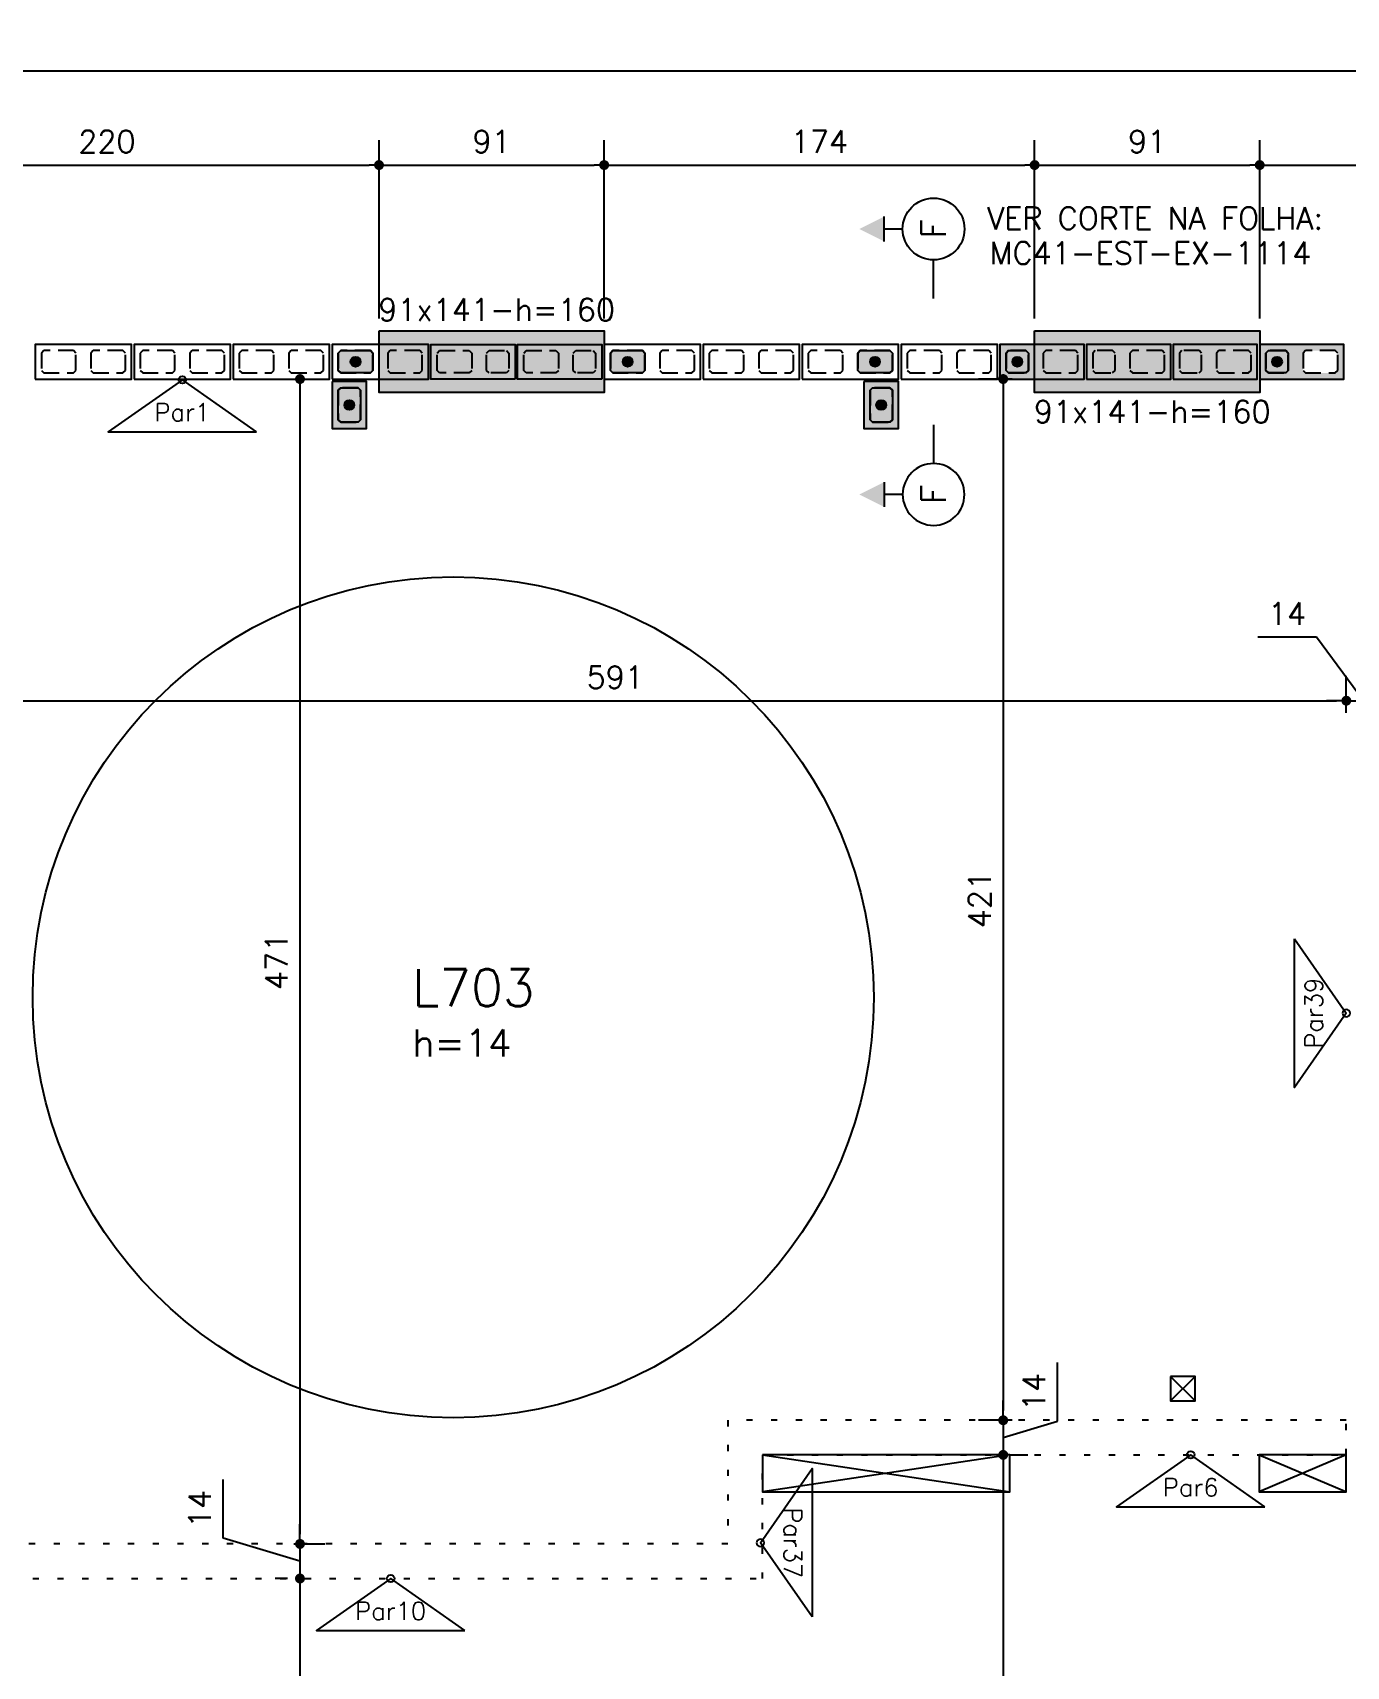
# Model space of a CAD drawing. Extents: x -14651 to 5271, y -4567 to 3191.
# Drawn here: x 1544 to 2075, y 2451 to 3111 of the extents above; entities that cross this region are included whole.
import ezdxf
from ezdxf.enums import TextEntityAlignment as Align

# ---------------------------------------------------------------- set-up
doc = ezdxf.new("R2010")
doc.units = 0
doc.header["$LTSCALE"] = 25
doc.linetypes.add('DASHED2', pattern=[0.375, 0.25, -0.125])
doc.linetypes.add('ESTILO_TQS_0002', pattern=[0.4, 0.1, -0.3])
for name, color, linetype in [('213', 252, 'Continuous'), ('241', 2, 'Continuous'), ('247', 50, 'Continuous'), ('248', 100, 'Continuous'), ('ABERTURAS', 53, 'Continuous'), ('Arranque', 14, 'Continuous'), ('COTA', 1, 'Continuous'), ('FERRO', 5, 'Continuous'), ('HID_Sol', 230, 'Continuous'), ('L-D', 2, 'Continuous'), ('L-N', 4, 'Continuous'), ('Linha_media', 4, 'Continuous'), ('Pena_1', 1, 'Continuous'), ('PENA_6', 6, 'Continuous'), ('PORTA', 3, 'ESTILO_TQS_0002'), ('T1', 2, 'Continuous'), ('TJANELA', 2, 'Continuous')]:
    doc.layers.add(name, color=color, linetype=linetype)
doc.styles.add('COTA', font='romans.shx')
doc.styles.add('ROMANS', font='ROMANS')
doc.styles.get("Standard").update_dxf_attribs({"font": 'romans.shx'})
doc.styles.add('Texto1', font='romans.shx', dxfattribs={"height": 9})
doc.dimstyles.new('forma', dxfattribs={"dimscale": 5, "dimtxt": 1.8, "dimasz": 0.8, "dimexe": 2, "dimexo": 1, "dimgap": 1, "dimtad": 1, "dimdec": 1, "dimzin": 9, "dimtxsty": 'COTA', "dimblk1": 'DOT', "dimblk2": 'DOT', "dimsah": 1, "dimcen": 0, "dimdle": 1, "dimclrd": 256, "dimclre": 256, "dimclrt": 2, "dimadec": 0, "dimazin": 0, "dimtfac": 1, "dimtdec": 0, "dimtmove": 0, "dimatfit": 3, "dimfxl": 1, "dimtolj": 1, "dimtzin": 0, "dimarcsym": 0})

# ---------------------------------------------------------------- blocks, each defined once
blk = doc.blocks.new('P4015', base_point=(5842102.11612, -8124149.02973))
blk.add_lwpolyline([(5842082.61612, -8124156.02973), (5842121.61612, -8124156.02973), (5842121.61612, -8124142.02973), (5842082.61612, -8124142.02973), (5842082.61612, -8124156.02973)])
at = {"color": 1, "linetype": 'DASHED2'}
for points in [[(5842085.11612, -8124152.52973), (5842086.11612, -8124153.52973), (5842098.11612, -8124153.52973), (5842099.11612, -8124152.52973), (5842099.11612, -8124145.52973), (5842098.11612, -8124144.52973), (5842086.11612, -8124144.52973), (5842085.11612, -8124145.52973), (5842085.11612, -8124152.52973)], [(5842105.11612, -8124152.52973), (5842106.11612, -8124153.52973), (5842118.11612, -8124153.52973), (5842119.11612, -8124152.52973), (5842119.11612, -8124145.52973), (5842118.11612, -8124144.52973), (5842106.11612, -8124144.52973), (5842105.11612, -8124145.52973), (5842105.11612, -8124152.52973)]]:
    blk.add_lwpolyline(points, dxfattribs=at)
blk = doc.blocks.new('P3515')
at = {"layer": '248'}
h = blk.add_hatch(color=100, dxfattribs=at)
h.paths.add_polyline_path([(17, 7), (-17, 7), (-17, -7), (17, -7)])
h.paths.add_polyline_path([(-5.5, -3.5), (-6.5, -4.5), (-13.5, -4.5), (-14.5, -3.5), (-14.5, 3.5), (-13.5, 4.5), (-6.5, 4.5), (-5.5, 3.5)], flags=16)
h.paths.add_polyline_path([(0.5, 3.5), (1.5, 4.5), (13.5, 4.5), (14.5, 3.5), (14.5, -3.5), (13.5, -4.5), (1.5, -4.5), (0.5, -3.5)], flags=16)
blk.add_lwpolyline([(-17, -7), (17, -7), (17, 7), (-17, 7), (-17, -7)])
at = {"color": 1, "linetype": 'DASHED2'}
for points in [[(-14.5, -3.5), (-13.5, -4.5), (-6.5, -4.5), (-5.5, -3.5), (-5.5, 3.5), (-6.5, 4.5), (-13.5, 4.5), (-14.5, 3.5), (-14.5, -3.5)], [(0.5, -3.5), (1.5, -4.5), (13.5, -4.5), (14.5, -3.5), (14.5, 3.5), (13.5, 4.5), (1.5, 4.5), (0.5, 3.5), (0.5, -3.5)]]:
    blk.add_lwpolyline(points, dxfattribs=at)
blk = doc.blocks.new('P2015')
at = {"layer": '247'}
h = blk.add_hatch(color=50, dxfattribs=at)
h.paths.add_polyline_path([(9.5, 7), (-9.5, 7), (-9.5, -7), (9.5, -7)])
h.paths.add_polyline_path([(6, -4.5), (-6, -4.5), (-7, -3.5), (-7, 3.5), (-6, 4.5), (6, 4.5), (7, 3.5), (7, -3.5)], flags=16)
blk.add_lwpolyline([(-9.5, -7), (9.5, -7), (9.5, 7), (-9.5, 7), (-9.5, -7)])
at = {"color": 1, "linetype": 'DASHED2'}
blk.add_lwpolyline([(-7, -3.5), (-6, -4.5), (6, -4.5), (7, -3.5), (7, 3.5), (6, 4.5), (-6, 4.5), (-7, 3.5), (-7, -3.5)], dxfattribs=at)
blk = doc.blocks.new('GR-1409')
at = {"layer": '213'}
h = blk.add_hatch(color=256, dxfattribs=at)
h.paths.add_polyline_path([(-6, 4.5), (-7, 3.5), (-7, -3.5), (-6, -4.5), (6, -4.5), (7, -3.5), (7, 3.5), (6, 4.5)])
h.paths.add_polyline_path([(-2, 0, 1), (2, 0, 1)], flags=16)
at = {"layer": 'Arranque'}
blk.add_hatch(color=256, dxfattribs=at).paths.add_polyline_path([(-2, 0, 1), (2, 0, 1)])
at = {"layer": '213'}
blk.add_lwpolyline([(-7, 3.5), (-6, 4.5), (6, 4.5), (7, 3.5), (7, -3.5), (6, -4.5), (-6, -4.5), (-7, -3.5), (-7, 3.5)], dxfattribs=at)
at = {"layer": 'FERRO', "linetype": 'Continuous'}
blk.add_circle((0, 0), 2, dxfattribs=at)
blk = doc.blocks.new('GR-0909')
at = {"layer": '213'}
h = blk.add_hatch(color=256, dxfattribs=at)
h.paths.add_polyline_path([(3.5, -4.5), (4.5, -3.5), (4.500001, 3.5), (3.500001, 4.5), (-3.499999, 4.5), (-4.499999, 3.5), (-4.5, -3.5), (-3.5, -4.5)])
h.paths.add_polyline_path([(-2, 0, -1), (2, 0, -1)], flags=16)
at = {"layer": 'Arranque'}
blk.add_hatch(color=256, dxfattribs=at).paths.add_polyline_path([(2, 0, 1), (-2, 0, 1)])
at = {"layer": '213'}
blk.add_lwpolyline([(3.500001, 4.5), (4.500001, 3.5), (4.5, -3.5), (3.5, -4.5), (-3.5, -4.5), (-4.5, -3.5), (-4.499999, 3.5), (-3.499999, 4.5), (3.500001, 4.5)], dxfattribs=at)
at = {"layer": 'FERRO', "linetype": 'Continuous'}
blk.add_circle((0, 0), 2, dxfattribs=at)
blk = doc.blocks.new('A$C45494135')
at = {"layer": 'HID_Sol'}
blk.add_circle((-760, -264), 170, dxfattribs=at)
blk = doc.blocks.new('seção_dir')
at = {"layer": 'Linha_media'}
for p, q in [((-1, 4), (1, 4)), ((0, 2.5), (0, 4)), ((-5.62, 0), (-2.5, 0))]:
    blk.add_line(p, q, dxfattribs=at)
blk.add_circle((0, 0), 2.5, dxfattribs=at)
blk.add_solid([(-1, 4), (0, 6), (1, 4)], dxfattribs=at)
blk = doc.blocks.new('atrib_seção')
at = {"layer": 'Linha_media', "style": 'ROMANS'}
blk.add_attdef('X', text='', height=2, dxfattribs=at).set_placement((0, 0), align=Align.MIDDLE)
blk = doc.blocks.new('_IDNPAR_2')
at = {"color": 3}
blk.add_lwpolyline([(1, -0.7), (0, 0), (-1, -0.7)], close=True, dxfattribs=at)
blk.add_circle((0, 0), 0.05, dxfattribs=at)
at = {"layer": '247', "color": 2, "style": 'COTA', "flags": 8}
blk.add_attdef('ID', text='', height=0.24, dxfattribs=at).set_placement((0, -0.438), align=Align.MIDDLE_CENTER)
blk = doc.blocks.new('_Dot')
at = {"color": 0, "linetype": 'ByBlock', "lineweight": -2}
blk.add_line((-0.5, 0), (-1, 0), dxfattribs=at)
at = {"color": 0, "linetype": 'ByBlock', "const_width": 0.5}
blk.add_lwpolyline([(-0.25, 0, 1), (0.25, 0, 1)], format="xyb", close=True, dxfattribs=at)
blk = doc.blocks.new('*D80')
at = {"layer": 'COTA', "lineweight": -2, "transparency": 16777216}
for p, q in [((1463.52, 2990.4), (1463.52, 3067.93)), ((1683.52, 2995.9), (1683.52, 3067.93)), ((1467.52, 3057.93), (1679.52, 3057.93))]:
    blk.add_line(p, q, dxfattribs=at)
at = {"layer": 'Defpoints', "color": 0, "transparency": 16777216}
for p in [(1683.52, 3057.93), (1683.52, 2990.9), (1463.52, 2985.4)]:
    blk.add_point(p, dxfattribs=at)
at = {"layer": 'COTA', "lineweight": -2, "transparency": 16777216, "xscale": 4, "yscale": 4, "zscale": 4, "rotation": 180}
blk.add_blockref('_Dot', (1463.52, 3057.93), dxfattribs=at)
at = {"layer": 'COTA', "lineweight": -2, "transparency": 16777216, "xscale": 4, "yscale": 4, "zscale": 4}
blk.add_blockref('_Dot', (1683.52, 3057.93), dxfattribs=at)
at = {"layer": 'COTA', "color": 2, "transparency": 16777216, "insert": (1573.52, 3067.43), "char_height": 9, "attachment_point": 5, "style": 'COTA'}
blk.add_mtext('\\A1;220 ', dxfattribs=at)
blk = doc.blocks.new('*D81')
at = {"layer": 'COTA', "lineweight": -2, "transparency": 16777216}
for p, q in [((1683.52, 2995.9), (1683.52, 3067.93)), ((1774.52, 2995.9), (1774.52, 3067.93)), ((1687.52, 3057.93), (1770.52, 3057.93))]:
    blk.add_line(p, q, dxfattribs=at)
at = {"layer": 'Defpoints', "color": 0, "transparency": 16777216}
for p in [(1774.52, 3057.93), (1683.52, 2990.9), (1774.52, 2990.9)]:
    blk.add_point(p, dxfattribs=at)
at = {"layer": 'COTA', "lineweight": -2, "transparency": 16777216, "xscale": 4, "yscale": 4, "zscale": 4, "rotation": 180}
blk.add_blockref('_Dot', (1683.52, 3057.93), dxfattribs=at)
at = {"layer": 'COTA', "lineweight": -2, "transparency": 16777216, "xscale": 4, "yscale": 4, "zscale": 4}
blk.add_blockref('_Dot', (1774.52, 3057.93), dxfattribs=at)
at = {"layer": 'COTA', "color": 2, "transparency": 16777216, "insert": (1729.02, 3067.43), "char_height": 9, "attachment_point": 5, "style": 'COTA'}
blk.add_mtext('\\A1;91 ', dxfattribs=at)
blk = doc.blocks.new('*D82')
at = {"layer": 'COTA', "lineweight": -2, "transparency": 16777216}
for p, q in [((1774.52, 2995.9), (1774.52, 3067.93)), ((1948.52, 2995.9), (1948.52, 3067.93)), ((1778.52, 3057.93), (1944.52, 3057.93))]:
    blk.add_line(p, q, dxfattribs=at)
at = {"layer": 'Defpoints', "color": 0, "transparency": 16777216}
for p in [(1948.52, 3057.93), (1774.52, 2990.9), (1948.52, 2990.9)]:
    blk.add_point(p, dxfattribs=at)
at = {"layer": 'COTA', "lineweight": -2, "transparency": 16777216, "xscale": 4, "yscale": 4, "zscale": 4, "rotation": 180}
blk.add_blockref('_Dot', (1774.52, 3057.93), dxfattribs=at)
at = {"layer": 'COTA', "lineweight": -2, "transparency": 16777216, "xscale": 4, "yscale": 4, "zscale": 4}
blk.add_blockref('_Dot', (1948.52, 3057.93), dxfattribs=at)
at = {"layer": 'COTA', "color": 2, "transparency": 16777216, "insert": (1861.52, 3067.43), "char_height": 9, "attachment_point": 5, "style": 'COTA'}
blk.add_mtext('\\A1;174 ', dxfattribs=at)
blk = doc.blocks.new('*D83')
at = {"layer": 'COTA', "lineweight": -2, "transparency": 16777216}
for p, q in [((1948.52, 2995.9), (1948.52, 3067.93)), ((2039.52, 2995.9), (2039.52, 3067.93)), ((1952.52, 3057.93), (2035.52, 3057.93))]:
    blk.add_line(p, q, dxfattribs=at)
at = {"layer": 'Defpoints', "color": 0, "transparency": 16777216}
for p in [(2039.52, 3057.93), (1948.52, 2990.9), (2039.52, 2990.9)]:
    blk.add_point(p, dxfattribs=at)
at = {"layer": 'COTA', "lineweight": -2, "transparency": 16777216, "xscale": 4, "yscale": 4, "zscale": 4, "rotation": 180}
blk.add_blockref('_Dot', (1948.52, 3057.93), dxfattribs=at)
at = {"layer": 'COTA', "lineweight": -2, "transparency": 16777216, "xscale": 4, "yscale": 4, "zscale": 4}
blk.add_blockref('_Dot', (2039.52, 3057.93), dxfattribs=at)
at = {"layer": 'COTA', "color": 2, "transparency": 16777216, "insert": (1994.02, 3067.43), "char_height": 9, "attachment_point": 5, "style": 'COTA'}
blk.add_mtext('\\A1;91 ', dxfattribs=at)
blk = doc.blocks.new('*D84')
at = {"layer": 'COTA', "lineweight": -2, "transparency": 16777216}
for p, q in [((2039.52, 2995.9), (2039.52, 3067.93)), ((2228.52, 2995.9), (2228.52, 3067.93)), ((2043.52, 3057.93), (2224.52, 3057.93))]:
    blk.add_line(p, q, dxfattribs=at)
at = {"layer": 'Defpoints', "color": 0, "transparency": 16777216}
for p in [(2228.52, 3057.93), (2039.52, 2990.9), (2228.52, 2990.9)]:
    blk.add_point(p, dxfattribs=at)
at = {"layer": 'COTA', "lineweight": -2, "transparency": 16777216, "xscale": 4, "yscale": 4, "zscale": 4, "rotation": 180}
blk.add_blockref('_Dot', (2039.52, 3057.93), dxfattribs=at)
at = {"layer": 'COTA', "lineweight": -2, "transparency": 16777216, "xscale": 4, "yscale": 4, "zscale": 4}
blk.add_blockref('_Dot', (2228.52, 3057.93), dxfattribs=at)
at = {"layer": 'COTA', "color": 2, "transparency": 16777216, "insert": (2134.02, 3067.43), "char_height": 9, "attachment_point": 5, "style": 'COTA'}
blk.add_mtext('\\A1;189 ', dxfattribs=at)
blk = doc.blocks.new('*D123')
at = {"layer": 'COTA', "lineweight": -2, "transparency": 16777216}
for p, q in [((1483.52, 2840.06), (1483.52, 2851.34)), ((2074.52, 2836.4), (2074.52, 2851.34)), ((1487.52, 2841.34), (2070.52, 2841.34))]:
    blk.add_line(p, q, dxfattribs=at)
at = {"layer": 'Defpoints', "color": 0, "transparency": 16777216}
for p in [(2074.52, 2841.34), (1483.52, 2835.06), (2074.52, 2831.4)]:
    blk.add_point(p, dxfattribs=at)
at = {"layer": 'COTA', "lineweight": -2, "transparency": 16777216, "xscale": 4, "yscale": 4, "zscale": 4, "rotation": 180}
blk.add_blockref('_Dot', (1483.52, 2841.34), dxfattribs=at)
at = {"layer": 'COTA', "lineweight": -2, "transparency": 16777216, "xscale": 4, "yscale": 4, "zscale": 4}
blk.add_blockref('_Dot', (2074.52, 2841.34), dxfattribs=at)
at = {"layer": 'COTA', "color": 2, "transparency": 16777216, "insert": (1779.02, 2850.84), "char_height": 9, "attachment_point": 5, "style": 'COTA'}
blk.add_mtext('\\A1;591 ', dxfattribs=at)
blk = doc.blocks.new('*D124')
at = {"layer": 'COTA', "lineweight": -2, "transparency": 16777216}
for p, q in [((2062.44, 2867.04), (2038.73, 2867.04)), ((2081.52, 2841.34), (2062.44, 2867.04)), ((2074.52, 2836.4), (2074.52, 2851.34)), ((2088.52, 2846.34), (2088.52, 2851.34)), ((2070.52, 2841.34), (2066.52, 2841.34)), ((2074.52, 2841.34), (2088.52, 2841.34)), ((2074.52, 2841.34), (2088.52, 2841.34)), ((2092.52, 2841.34), (2096.52, 2841.34))]:
    blk.add_line(p, q, dxfattribs=at)
at = {"layer": 'Defpoints', "color": 0, "transparency": 16777216}
for p in [(2088.52, 2841.34), (2088.52, 2841.34), (2074.52, 2831.4)]:
    blk.add_point(p, dxfattribs=at)
at = {"layer": 'COTA', "lineweight": -2, "transparency": 16777216, "xscale": 4, "yscale": 4, "zscale": 4}
blk.add_blockref('_Dot', (2074.52, 2841.34), dxfattribs=at)
at = {"layer": 'COTA', "lineweight": -2, "transparency": 16777216, "xscale": 4, "yscale": 4, "zscale": 4, "rotation": 180}
blk.add_blockref('_Dot', (2088.52, 2841.34), dxfattribs=at)
at = {"layer": 'COTA', "color": 2, "transparency": 16777216, "insert": (2050.58, 2876.54), "char_height": 9, "attachment_point": 5, "style": 'COTA'}
blk.add_mtext('\\A1;14 ', dxfattribs=at)
blk = doc.blocks.new('*D168')
at = {"layer": 'COTA', "lineweight": -2, "transparency": 16777216}
for p, q in [((1649.02, 2971.4), (1661.57, 2971.4)), ((1651.57, 2967.4), (1651.57, 2504.4)), ((1649.02, 2500.4), (1661.57, 2500.4))]:
    blk.add_line(p, q, dxfattribs=at)
at = {"layer": 'Defpoints', "color": 0, "transparency": 16777216}
for p in [(1644.02, 2971.4), (1644.02, 2500.4), (1651.57, 2500.4)]:
    blk.add_point(p, dxfattribs=at)
at = {"layer": 'COTA', "lineweight": -2, "transparency": 16777216, "xscale": 4, "yscale": 4, "zscale": 4}
for p, rotation in [((1651.57, 2971.4), 90), ((1651.57, 2500.4), 270)]:
    blk.add_blockref('_Dot', p, dxfattribs=dict(at, rotation=rotation))
at = {"layer": 'COTA', "color": 2, "transparency": 16777216, "insert": (1642.07, 2735.9), "char_height": 9, "attachment_point": 5, "rotation": 90, "style": 'COTA'}
blk.add_mtext('\\A1;471 ', dxfattribs=at)
blk = doc.blocks.new('*D169')
at = {"layer": 'COTA', "lineweight": -2, "transparency": 16777216}
for p, q in [((1620.57, 2502.7), (1620.57, 2526.42)), ((1651.57, 2504.4), (1651.57, 2508.4)), ((1651.57, 2493.4), (1620.57, 2502.7)), ((1649.02, 2500.4), (1661.57, 2500.4)), ((1651.57, 2500.4), (1651.57, 2486.4)), ((1651.57, 2500.4), (1651.57, 2486.4)), ((1646.57, 2486.4), (1641.57, 2486.4)), ((1651.57, 2482.4), (1651.57, 2478.4))]:
    blk.add_line(p, q, dxfattribs=at)
at = {"layer": 'Defpoints', "color": 0, "transparency": 16777216}
for p in [(1644.02, 2500.4), (1651.57, 2486.4), (1651.57, 2486.4)]:
    blk.add_point(p, dxfattribs=at)
at = {"layer": 'COTA', "lineweight": -2, "transparency": 16777216, "xscale": 4, "yscale": 4, "zscale": 4}
for p, rotation in [((1651.57, 2500.4), 270), ((1651.57, 2486.4), 90)]:
    blk.add_blockref('_Dot', p, dxfattribs=dict(at, rotation=rotation))
at = {"layer": 'COTA', "color": 2, "transparency": 16777216, "insert": (1611.07, 2514.56), "char_height": 9, "attachment_point": 5, "rotation": 90, "style": 'COTA'}
blk.add_mtext('\\A1;14 ', dxfattribs=at)
blk = doc.blocks.new('*D170')
at = {"layer": 'COTA', "lineweight": -2, "transparency": 16777216}
for p, q in [((1646.57, 2486.4), (1641.57, 2486.4)), ((1651.57, 2482.4), (1651.57, 2339.4)), ((1656.57, 2335.4), (1661.57, 2335.4))]:
    blk.add_line(p, q, dxfattribs=at)
at = {"layer": 'Defpoints', "color": 0, "transparency": 16777216}
for p in [(1651.57, 2486.4), (1651.57, 2335.4), (1651.57, 2335.4)]:
    blk.add_point(p, dxfattribs=at)
at = {"layer": 'COTA', "lineweight": -2, "transparency": 16777216, "xscale": 4, "yscale": 4, "zscale": 4}
for p, rotation in [((1651.57, 2486.4), 90), ((1651.57, 2335.4), 270)]:
    blk.add_blockref('_Dot', p, dxfattribs=dict(at, rotation=rotation))
at = {"layer": 'COTA', "color": 2, "transparency": 16777216, "insert": (1642.07, 2410.9), "char_height": 9, "attachment_point": 5, "rotation": 90, "style": 'COTA'}
blk.add_mtext('\\A1;151 ', dxfattribs=at)
blk = doc.blocks.new('*D173')
at = {"layer": 'COTA', "lineweight": -2, "transparency": 16777216}
for p, q in [((1939.44, 2971.4), (1925.82, 2971.4)), ((1935.82, 2967.4), (1935.82, 2554.4)), ((1939.44, 2550.4), (1925.82, 2550.4))]:
    blk.add_line(p, q, dxfattribs=at)
at = {"layer": 'Defpoints', "color": 0, "transparency": 16777216}
for p in [(1944.44, 2971.4), (1935.82, 2550.4), (1944.44, 2550.4)]:
    blk.add_point(p, dxfattribs=at)
at = {"layer": 'COTA', "lineweight": -2, "transparency": 16777216, "xscale": 4, "yscale": 4, "zscale": 4}
for p, rotation in [((1935.82, 2971.4), 90), ((1935.82, 2550.4), 270)]:
    blk.add_blockref('_Dot', p, dxfattribs=dict(at, rotation=rotation))
at = {"layer": 'COTA', "color": 2, "transparency": 16777216, "insert": (1926.32, 2760.9), "char_height": 9, "attachment_point": 5, "rotation": 90, "style": 'COTA'}
blk.add_mtext('\\A1;421 ', dxfattribs=at)
blk = doc.blocks.new('*D174')
at = {"layer": 'COTA', "lineweight": -2, "transparency": 16777216}
for p, q in [((1957.82, 2550), (1957.82, 2573.72)), ((1935.82, 2554.4), (1935.82, 2558.4)), ((1939.44, 2550.4), (1925.82, 2550.4)), ((1935.82, 2550.4), (1935.82, 2536.4)), ((1935.82, 2550.4), (1935.82, 2536.4)), ((1935.82, 2543.4), (1957.82, 2550)), ((1935.82, 2532.4), (1935.82, 2528.4)), ((1940.82, 2536.4), (1945.82, 2536.4))]:
    blk.add_line(p, q, dxfattribs=at)
at = {"layer": 'Defpoints', "color": 0, "transparency": 16777216}
for p in [(1944.44, 2550.4), (1935.82, 2536.4), (1935.82, 2536.4)]:
    blk.add_point(p, dxfattribs=at)
at = {"layer": 'COTA', "lineweight": -2, "transparency": 16777216, "xscale": 4, "yscale": 4, "zscale": 4}
for p, rotation in [((1935.82, 2550.4), 270), ((1935.82, 2536.4), 90)]:
    blk.add_blockref('_Dot', p, dxfattribs=dict(at, rotation=rotation))
at = {"layer": 'COTA', "color": 2, "transparency": 16777216, "insert": (1948.32, 2561.86), "char_height": 9, "attachment_point": 5, "rotation": 90, "style": 'COTA'}
blk.add_mtext('\\A1;14 ', dxfattribs=at)
blk = doc.blocks.new('*D175')
at = {"layer": 'COTA', "lineweight": -2, "transparency": 16777216}
for p, q in [((1935.82, 2532.4), (1935.82, 2289.4)), ((1940.82, 2536.4), (1945.82, 2536.4)), ((1937.81, 2285.4), (1925.82, 2285.4))]:
    blk.add_line(p, q, dxfattribs=at)
at = {"layer": 'Defpoints', "color": 0, "transparency": 16777216}
for p in [(1935.82, 2536.4), (1935.82, 2285.4), (1942.81, 2285.4)]:
    blk.add_point(p, dxfattribs=at)
at = {"layer": 'COTA', "lineweight": -2, "transparency": 16777216, "xscale": 4, "yscale": 4, "zscale": 4}
for p, rotation in [((1935.82, 2536.4), 90), ((1935.82, 2285.4), 270)]:
    blk.add_blockref('_Dot', p, dxfattribs=dict(at, rotation=rotation))
at = {"layer": 'COTA', "color": 2, "transparency": 16777216, "insert": (1926.32, 2410.9), "char_height": 9, "attachment_point": 5, "rotation": 90, "style": 'COTA'}
blk.add_mtext('\\A1;251 ', dxfattribs=at)
blk = doc.blocks.new('*D198')
at = {"layer": 'COTA', "lineweight": -2, "transparency": 16777216}
for p, q in [((449.52, 2990.4), (449.52, 3106.05)), ((2473.52, 2990.4), (2473.52, 3106.05)), ((453.52, 3096.05), (2469.52, 3096.05))]:
    blk.add_line(p, q, dxfattribs=at)
at = {"layer": 'Defpoints', "color": 0, "transparency": 16777216}
for p in [(2473.52, 3096.05), (449.52, 2985.4), (2473.52, 2985.4)]:
    blk.add_point(p, dxfattribs=at)
at = {"layer": 'COTA', "lineweight": -2, "transparency": 16777216, "xscale": 4, "yscale": 4, "zscale": 4, "rotation": 180}
blk.add_blockref('_Dot', (449.52, 3096.05), dxfattribs=at)
at = {"layer": 'COTA', "lineweight": -2, "transparency": 16777216, "xscale": 4, "yscale": 4, "zscale": 4}
blk.add_blockref('_Dot', (2473.52, 3096.05), dxfattribs=at)
at = {"layer": 'COTA', "color": 2, "transparency": 16777216, "insert": (1461.52, 3105.55), "char_height": 9, "attachment_point": 5, "style": 'COTA'}
blk.add_mtext('\\A1;2024 ', dxfattribs=at)

msp = doc.modelspace()

# ---------------------------------------------------------------- hatches: boundary and pattern name
at = {"layer": 'ABERTURAS', "transparency": 33554457}
for points in [[(1683.52, 2990.9), (1774.52, 2990.9), (1774.52, 2965.9), (1683.52, 2965.9)], [(1948.52, 2990.9), (2039.52, 2990.9), (2039.52, 2965.9), (1948.52, 2965.9)]]:
    msp.add_hatch(color=256, dxfattribs=at).paths.add_polyline_path(points)

# ---------------------------------------------------------------- linework, layer by layer
at = {"layer": 'ABERTURAS'}
for points in [[(1683.52, 2990.9), (1774.52, 2990.9), (1774.52, 2965.9), (1683.52, 2965.9)], [(1948.52, 2990.9), (2039.52, 2990.9), (2039.52, 2965.9), (1948.52, 2965.9)]]:
    msp.add_lwpolyline(points, close=True, dxfattribs=at)
at = {"layer": 'Pena_1'}
for points in [[(2003.5, 2568.07), (2003.5, 2558.21), (2013.47, 2558.21), (2013.47, 2568.07), (2003.5, 2568.07)], [(2003.5, 2568.07), (2013.47, 2558.21)], [(2013.47, 2558.21), (2013.47, 2568.07), (2003.5, 2558.21)], [(1838.52, 2536.39), (1838.52, 2521.39), (1938.52, 2521.39), (1938.52, 2536.4), (1838.52, 2536.39)], [(1838.52, 2536.39), (1938.52, 2521.39)], [(1938.52, 2536.39), (1838.52, 2521.39)], [(2039.23, 2536.39), (2039.23, 2521.39), (2074.52, 2521.39), (2074.52, 2536.39), (2039.23, 2536.39)], [(2039.23, 2536.39), (2074.58, 2521.4)], [(2074.52, 2536.39), (2039.23, 2521.39)]]:
    msp.add_lwpolyline(points, dxfattribs=at)
at = {"layer": 'PORTA'}
msp.add_lwpolyline([(1483.52, 2486.4), (1838.52, 2486.4), (1838.52, 2536.4), (2074.52, 2536.4), (2074.52, 2550.4), (1824.52, 2550.4), (1824.52, 2500.4), (1483.52, 2500.4)], dxfattribs=at)

# ---------------------------------------------------------------- block references
for name, p in [('GR-1409', (1674.02, 2978.4)), ('GR-1409', (1784.02, 2978.4)), ('GR-1409', (1884.02, 2978.4)), ('GR-0909', (1941.52, 2978.4)), ('GR-0909', (2046.52, 2978.4))]:
    msp.add_blockref(name, p)
at = {"rotation": 90}
for p in [(1671.52, 2960.9), (1886.52, 2960.9)]:
    msp.add_blockref('GR-1409', p, dxfattribs=at)
at = {"layer": '241'}
for name, p in [('P4015', (1564.02, 2978.4)), ('P4015', (1604.02, 2978.4)), ('P4015', (1644.02, 2978.4)), ('P4015', (1684.02, 2978.4)), ('P4015', (1794.02, 2978.4)), ('P4015', (1834.02, 2978.4)), ('P4015', (1874.02, 2978.4)), ('P4015', (1914.02, 2978.4)), ('P3515', (1951.52, 2978.4)), ('P3515', (1986.52, 2978.4)), ('P3515', (2021.52, 2978.4)), ('P3515', (2056.52, 2978.4))]:
    msp.add_blockref(name, p, dxfattribs=at)
at = {"layer": '241', "xscale": -1}
for p in [(1721.52, 2978.4), (1756.52, 2978.4)]:
    msp.add_blockref('P3515', p, dxfattribs=at)
at = {"layer": '241', "rotation": 270.0000000000009}
for p in [(1671.52, 2960.9), (1886.52, 2960.9)]:
    msp.add_blockref('P2015', p, dxfattribs=at)
at = {"layer": '247', "linetype": 'Continuous', "xscale": 30, "yscale": 30, "zscale": 30}
for p, values in [((1604.01, 2971.1), {'ID': 'Par1'}), ((2011.63, 2536.4), {'ID': 'Par6'}), ((1688.23, 2486.4), {'ID': 'Par10'})]:
    msp.add_blockref('_IDNPAR_2', p, dxfattribs=at).add_auto_attribs(values)
at = {"layer": '247', "linetype": 'Continuous'}
ref = msp.add_blockref('_IDNPAR_2', (2074.52, 2714.99), dxfattribs=dict(at, xscale=-30, yscale=30, zscale=30, rotation=270))
ref.add_attrib('ID', 'Par39', dxfattribs={"color": 2, "height": 7.2, "rotation": 90, "style": 'COTA', "flags": 8}).set_placement((2061.37, 2714.99), align=Align.MIDDLE_CENTER)
ref = msp.add_blockref('_IDNPAR_2', (1837.66, 2500.85), dxfattribs=dict(at, xscale=-30, yscale=30, zscale=30, rotation=90))
ref.add_attrib('ID', 'Par37', dxfattribs={"color": 2, "height": 7.2, "rotation": 270, "style": 'COTA', "flags": 8}).set_placement((1850.81, 2500.85), align=Align.MIDDLE_CENTER)
at = {"layer": 'COTA'}
msp.add_blockref('A$C45494135', (2473.52, 2985.4), dxfattribs=at)
at = {"layer": 'PENA_6', "yscale": 5, "zscale": 5, "rotation": 90}
for p, xscale in [((1907.67, 3032.06), 5), ((1907.67, 2924.74), -5)]:
    msp.add_blockref('seção_dir', p, dxfattribs=dict(at, xscale=xscale))
at = {"layer": 'PENA_6', "xscale": 5, "yscale": 5, "zscale": 5, "rotation": 90}
msp.add_blockref('atrib_seção', (1907.67, 3032.06), dxfattribs=at).add_auto_attribs({'X': 'F'})
at = {"layer": 'PENA_6'}
ref = msp.add_blockref('atrib_seção', (1907.67, 2924.74), dxfattribs=dict(at, xscale=-5, yscale=5, zscale=5, rotation=90))
ref.add_attrib('X', 'F', dxfattribs={"layer": 'Linha_media', "height": 10, "rotation": 90, "style": 'ROMANS'}).set_placement((1907.67, 2924.74), align=Align.MIDDLE)

# ---------------------------------------------------------------- texts
at = {"layer": 'L-D'}
msp.add_text('h=14', height=11, dxfattribs=at).set_placement((1696.94, 2697.44))
at = {"layer": 'L-N'}
msp.add_text('L703', height=15, dxfattribs=at).set_placement((1696.94, 2717.84))
at = {"layer": 'T1', "style": 'Texto1'}
for s, p in [('VER CORTE NA FOLHA: ', (1929.35, 3031.92)), ('MC41-EST-EX-1114', (1930.38, 3017.85))]:
    msp.add_text(s, height=9, dxfattribs=at).set_placement(p)
at = {"layer": 'TJANELA', "style": 'Texto1'}
for p in [(1731.07, 2994.94), (1996.07, 2953.71)]:
    msp.add_text('91x141-h=160', height=9, dxfattribs=at).set_placement(p, align=Align.CENTER)

# ---------------------------------------------------------------- dimensions: what is measured, and where the dimension line sits
at = {"layer": 'COTA'}
for base, p1, p2, override, picture, middle in [((2473.52, 3096.05), (449.52, 2985.4), (2473.52, 2985.4), {"dimpost": ' '}, '*D198', (1461.52, 3105.55)), ((1683.52, 3057.93), (1463.52, 2985.4), (1683.52, 2990.9), {"dimpost": ' ', "dimtmove": 1}, '*D80', (1573.52, 3067.43)), ((1774.52, 3057.93), (1683.52, 2990.9), (1774.52, 2990.9), {"dimpost": ' ', "dimtmove": 1}, '*D81', (1729.02, 3067.43)), ((1948.52, 3057.93), (1774.52, 2990.9), (1948.52, 2990.9), {"dimpost": ' ', "dimtmove": 1}, '*D82', (1861.52, 3067.43)), ((2039.52, 3057.93), (1948.52, 2990.9), (2039.52, 2990.9), {"dimpost": ' ', "dimtmove": 1}, '*D83', (1994.02, 3067.43)), ((2228.52, 3057.93), (2039.52, 2990.9), (2228.52, 2990.9), {"dimpost": ' ', "dimtmove": 1}, '*D84', (2134.02, 3067.43)), ((2074.52, 2841.34), (1483.52, 2835.06), (2074.52, 2831.4), {"dimpost": ' ', "dimtmove": 1}, '*D123', (1779.02, 2850.84))]:
    dim = msp.add_linear_dim(base=base, p1=p1, p2=p2, dimstyle='forma', override=override, dxfattribs=at)
    dim.commit()
    dim.dimension.update_dxf_attribs({"geometry": picture, "text_midpoint": middle})
for base, p1, p2, override, picture, middle in [((1651.57, 2500.4), (1644.02, 2971.4), (1644.02, 2500.4), {"dimpost": ' '}, '*D168', (1642.07, 2735.9)), ((1935.82, 2550.4), (1944.44, 2971.4), (1944.44, 2550.4), {"dimpost": ' '}, '*D173', (1926.32, 2760.9)), ((1935.82, 2536.4), (1944.44, 2550.4), (1935.82, 2536.4), {"dimpost": ' ', "dimtmove": 1}, '*D174', (1948.32, 2555)), ((1935.82, 2285.4), (1935.82, 2536.4), (1942.81, 2285.4), {"dimpost": ' ', "dimtmove": 1}, '*D175', (1926.32, 2410.9)), ((1651.57, 2486.4), (1644.02, 2500.4), (1651.57, 2486.4), {"dimpost": ' ', "dimtmove": 1}, '*D169', (1611.07, 2507.7)), ((1651.57, 2335.4), (1651.57, 2486.4), (1651.57, 2335.4), {"dimpost": ' ', "dimtmove": 1}, '*D170', (1642.07, 2410.9))]:
    dim = msp.add_linear_dim(base=base, p1=p1, p2=p2, angle=90, dimstyle='forma', override=override, dxfattribs=at)
    dim.commit()
    dim.dimension.update_dxf_attribs({"geometry": picture, "text_midpoint": middle})
dim = msp.add_linear_dim(base=(2088.52, 2841.34), p1=(2074.52, 2831.4), p2=(2088.52, 2841.34), dimstyle='forma', override={"dimpost": ' ', "dimtmove": 1}, dxfattribs=at)
dim.commit()
dim.dimension.update_dxf_attribs({"geometry": '*D124', "text_midpoint": (2057.44, 2867.04), "dimtype": 128})

doc.saveas('drawing.dxf')
